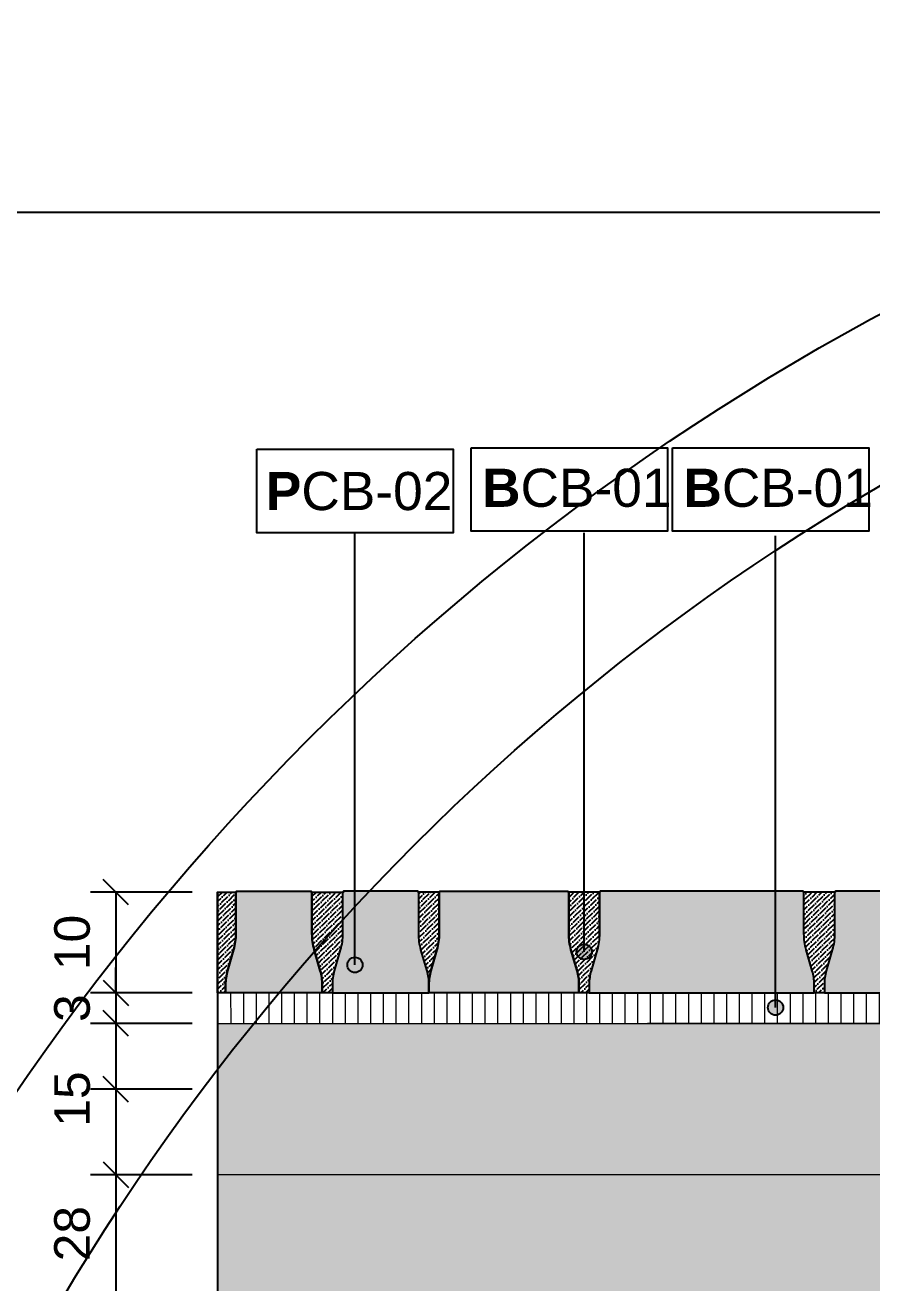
# Model space of a CAD drawing. Header units: metres. Extents: x -325 to 301, y -147 to 149.
# Drawn here: x 62.657 to 63.49, y 32.404 to 33.64 of the extents above; entities that cross this region are included whole.
import ezdxf

# ---------------------------------------------------------------- set-up
doc = ezdxf.new("R2010")
doc.units = ezdxf.units.M
doc.layers.get('Defpoints').update_dxf_attribs({"lineweight": 13})
doc.layers.add('-aux', color=50, linetype='Continuous', plot=False)
doc.layers.add('-AUX-QAD', color=5, linetype='Continuous', plot=False)
doc.layers.add('0-TX-1_25', color=7, linetype='Continuous', true_color=0x3f4f7f)
doc.layers.add('EIT_3 TR sorra', color=7, linetype='Continuous', true_color=0xd8ceb0)
for name, color, linetype, lineweight, true_color in [('03-TR-Paviment_05_Open Joint Precast Pavements', 7, 'Continuous', 5, 0xb3b3b3), ('3-TR sorra granitica', 7, 'Continuous', 0, 0xf2dac9), ('3-TR tot_u', 7, 'Continuous', 5, 0x787878)]:
    doc.layers.add(name, color=color, linetype=linetype, lineweight=lineweight, true_color=true_color)
doc.layers.add('1-CM', color=7, linetype='Continuous', lineweight=0)
doc.layers.add('3-TR Tot-u', color=37, linetype='Continuous', lineweight=0)
for name, color, linetype in [('1-L- kodolé', 7, 'Continuous'), ('1-SECCIÓ', 1, 'Continuous'), ('A-KEYPLAN_HATCH', 7, 'Continuous'), ('A_TEXT_2', 7, 'Continuous')]:
    doc.layers.add(name, color=color, linetype=linetype)
doc.styles.get("Standard").update_dxf_attribs({"font": 'arial.ttf'})
doc.dimstyles.new('ISO-25', dxfattribs={"dimtxt": 0.1, "dimasz": 0.1, "dimexe": 0.1, "dimexo": 0.1, "dimgap": 0.1, "dimtad": 1, "dimdec": 0, "dimlfac": 100, "dimzin": 9, "dimtxsty": 'Standard', "dimblk": 'OBLIQUE', "dimcen": 0.1, "dimadec": 0, "dimazin": 0, "dimtfac": 1, "dimtdec": 0, "dimtmove": 0, "dimatfit": 3, "dimldrblk": 'OBLIQUE', "dimfxl": 1, "dimarcsym": 0})
pattern_1 = [(44.44704254352422, (34.28865995304893, -37.53527910512315), (0.001874050511207277, 0.006619192748027979), [0.008532812500000072, -0.001706562500000015, 0, -0.001706562500000015])]

# ---------------------------------------------------------------- blocks, each defined once
blk = doc.blocks.new('hatch keyplan 2')
at = {"layer": 'A-KEYPLAN_HATCH'}
blk.add_lwpolyline([(0, 0.005476596624248486), (0.012874798693294, 0.005476596623793739), (0.012874798693294, -2.273736754432321e-13), (0, 0)], close=True, dxfattribs=at)
blk = doc.blocks.new('hatch keyplan')
at = {"layer": 'A-KEYPLAN_HATCH'}
blk.add_blockref('hatch keyplan 2', (1.430579833341536, 0.8521467901477053), dxfattribs=at)
blk = doc.blocks.new('PCB03')
at = {"layer": 'A-KEYPLAN_HATCH'}
blk.add_blockref('hatch keyplan', (-1.42957983326266, -0.8521467901535917), dxfattribs=at)
at = {"layer": 'A_TEXT_2', "insert": (0.0002022692309803231, 0.0039881901570753), "char_height": 0.0025, "attachment_point": 1}
blk.add_mtext_dynamic_manual_height_columns('\\pi0.00139;{\\fArial|b1|i0|c0|p34;P}CB-02', width=0.01456192034901793, gutter_width=0.015, heights=[0], dxfattribs=at)
blk = doc.blocks.new('B-CB01')
at = {"layer": 'A-KEYPLAN_HATCH'}
blk.add_blockref('hatch keyplan', (-1.430579833341536, -0.8521467901477052), dxfattribs=at)
at = {"layer": 'A_TEXT_2', "insert": (-0.0007977308478921419, 0.004105509799023688), "char_height": 0.0025, "attachment_point": 1}
blk.add_mtext_dynamic_manual_height_columns('\\pi0.00152;{\\fArial|b1|i0|c0|p34;B}CB-01', width=0.01456192034901793, gutter_width=0.015, heights=[0], dxfattribs=at)
blk = doc.blocks.new('_Oblique')
at = {"color": 0, "lineweight": -2}
blk.add_line((-0.499999999995058, -0.4999999998130015), (0.500000000028669, 0.500000000163238), dxfattribs=at)
blk = doc.blocks.new('*D653')
at = {"layer": '0-TX-1_25', "color": 0, "lineweight": -2, "transparency": 16777216}
for p, q in [((62.8214293809982, 32.78796501843355), (62.72148766566735, 32.78796501843355)), ((62.74648766566735, 32.78796501843355), (62.74648766566735, 32.68880909182048)), ((62.82143271580102, 32.68880909182048), (62.72148766566735, 32.68880909182048))]:
    blk.add_line(p, q, dxfattribs=at)
at = {"layer": 'Defpoints', "color": 0, "transparency": 16777216}
for p in [(62.8464293809982, 32.78796501843355), (62.74648766566735, 32.68880909182048), (62.84643271580102, 32.68880909182048)]:
    blk.add_point(p, dxfattribs=at)
at = {"layer": '0-TX-1_25', "color": 0, "lineweight": -2, "transparency": 16777216, "xscale": 0.025, "yscale": 0.025, "zscale": 0.025}
for p, rotation in [((62.74648766566735, 32.78796501843355), 90), ((62.74648766566735, 32.68880909182048), 270)]:
    blk.add_blockref('_Oblique', p, dxfattribs=dict(at, rotation=rotation))
at = {"layer": '0-TX-1_25', "color": 0, "transparency": 16777216, "insert": (62.70361761109708, 32.73838705512699), "char_height": 0.035, "attachment_point": 5, "rotation": 90}
blk.add_mtext('10', dxfattribs=at)
blk = doc.blocks.new('*D654')
at = {"layer": '0-TX-1_25', "color": 0, "lineweight": -2, "transparency": 16777216}
for p, q in [((62.74648766566667, 32.68880909182048), (62.74648766566667, 32.71380909182048)), ((62.82143271580102, 32.68880909182048), (62.72148766566667, 32.68880909182048)), ((62.74648766566667, 32.68880909182048), (62.74648766566667, 32.65883608464179)), ((62.8214293809982, 32.65883608464179), (62.72148766566667, 32.65883608464179)), ((62.74648766566667, 32.65883608464179), (62.74648766566667, 32.63383608464179))]:
    blk.add_line(p, q, dxfattribs=at)
at = {"layer": 'Defpoints', "color": 0, "transparency": 16777216}
for p in [(62.84643271580102, 32.68880909182048), (62.74648766566667, 32.65883608464179), (62.8464293809982, 32.65883608464179)]:
    blk.add_point(p, dxfattribs=at)
at = {"layer": '0-TX-1_25', "color": 0, "lineweight": -2, "transparency": 16777216, "xscale": 0.025, "yscale": 0.025, "zscale": 0.025}
for p, rotation in [((62.74648766566667, 32.68880909182048), 270), ((62.74648766566667, 32.65883608464179), 90)]:
    blk.add_blockref('_Oblique', p, dxfattribs=dict(at, rotation=rotation))
at = {"layer": '0-TX-1_25', "color": 0, "transparency": 16777216, "insert": (62.7036056738522, 32.67382258823111), "char_height": 0.035, "attachment_point": 5, "rotation": 90}
blk.add_mtext('3', dxfattribs=at)
blk = doc.blocks.new('*D655')
at = {"layer": '0-TX-1_25', "color": 0, "lineweight": -2, "transparency": 16777216}
for p, q in [((62.8214293809982, 32.65883608464179), (62.7214876656674, 32.65883608464179)), ((62.7464876656674, 32.65883608464179), (62.7464876656674, 32.51004609491874)), ((62.82142938099821, 32.51004609491874), (62.7214876656674, 32.51004609491874))]:
    blk.add_line(p, q, dxfattribs=at)
at = {"layer": 'Defpoints', "color": 0, "transparency": 16777216}
for p in [(62.8464293809982, 32.65883608464179), (62.7464876656674, 32.51004609491874), (62.84642938099821, 32.51004609491874)]:
    blk.add_point(p, dxfattribs=at)
at = {"layer": '0-TX-1_25', "color": 0, "lineweight": -2, "transparency": 16777216, "xscale": 0.025, "yscale": 0.025, "zscale": 0.025}
for p, rotation in [((62.7464876656674, 32.65883608464179), 90), ((62.7464876656674, 32.51004609491874), 270)]:
    blk.add_blockref('_Oblique', p, dxfattribs=dict(at, rotation=rotation))
at = {"layer": '0-TX-1_25', "color": 0, "transparency": 16777216, "insert": (62.70361761109714, 32.58444108978023), "char_height": 0.035, "attachment_point": 5, "rotation": 90}
blk.add_mtext('15', dxfattribs=at)
blk = doc.blocks.new('*D656')
at = {"layer": '0-TX-1_25', "color": 0, "lineweight": -2, "transparency": 16777216}
for p, q in [((62.8214293809982, 32.59400028146575), (62.72148766566749, 32.59400028146575)), ((62.74648766566749, 32.59400028146575), (62.74648766566749, 32.31004615320516)), ((62.82155803042048, 32.31004615320516), (62.72148766566749, 32.31004615320516))]:
    blk.add_line(p, q, dxfattribs=at)
at = {"layer": 'Defpoints', "color": 0, "transparency": 16777216}
for p in [(62.8464293809982, 32.59400028146575), (62.74648766566749, 32.31004615320516), (62.84655803042048, 32.31004615320516)]:
    blk.add_point(p, dxfattribs=at)
at = {"layer": '0-TX-1_25', "color": 0, "lineweight": -2, "transparency": 16777216, "xscale": 0.025, "yscale": 0.025, "zscale": 0.025}
for p, rotation in [((62.74648766566749, 32.59400028146575), 90), ((62.74648766566749, 32.31004615320516), 270)]:
    blk.add_blockref('_Oblique', p, dxfattribs=dict(at, rotation=rotation))
at = {"layer": '0-TX-1_25', "color": 0, "transparency": 16777216, "insert": (62.70361761109722, 32.45202321733543), "char_height": 0.035, "attachment_point": 5, "rotation": 90}
blk.add_mtext('28', dxfattribs=at)
blk = doc.blocks.new('POINT')
at = {"layer": '0-TX-1_25'}
h = blk.add_hatch(dxfattribs=at)
h.set_pattern_fill('ANGLE', color=256)
h.set_pattern_definition([(0, (-83.74681484067048, -12.72584030761209), (0, 6.985), [5.08, -1.905]), (90, (-83.74681484067048, -12.72584030761209), (-6.985, 4.277078946022131e-16), [5.08, -1.905])])
edge = h.paths.add_edge_path()
edge.add_arc((0, 0), 0.0075, 0, 360)
h = blk.add_hatch(color=256, dxfattribs=at)
h.dxf.hatch_style = 1
edge = h.paths.add_edge_path()
edge.add_arc((0, 0), 0.0075, 0, 360)
blk.add_circle((0, 0), 0.0075, dxfattribs=at)

msp = doc.modelspace()

# ---------------------------------------------------------------- hatches: boundary and pattern name
at = {"layer": '03-TR-Paviment_05_Open Joint Precast Pavements'}
h = msp.add_hatch(color=256, dxfattribs=at)
h.dxf.hatch_style = 1
edge = h.paths.add_edge_path()
edge.add_line((62.85441876854588, 32.6888111124297), (62.85441669440604, 32.69700689378189))
edge.add_arc((62.90283424903808, 32.69701914561111), 0.04841755618217186, 164.0154792946056, 180.0144984209942, ccw=False)
edge.add_line((62.85628870303479, 32.71035225829756), (62.8622300961902, 32.73109349687496))
edge.add_arc((62.80729493779143, 32.74682984244708), 0.05714459029745506, 344.0154764084515, 360.0144955347339)
edge.add_line((62.86443952626007, 32.74684429973158), (62.86442912085593, 32.78796957267852))
edge.add_line((62.86442912085593, 32.78796957267852), (62.86522632690045, 32.78796977531674))
edge.add_line((62.86522632690045, 32.78796977531674), (62.86522611240316, 32.78881385203098))
edge.add_line((62.86522611240316, 32.78881385203098), (62.93852390543115, 32.78883239670691))
edge.add_line((62.93852390543115, 32.78883239670691), (62.93852411713485, 32.78798831859498))
edge.add_line((62.93852411713485, 32.78798831859498), (62.93932132271301, 32.78798852402704))
edge.add_line((62.93932132271301, 32.78798852402704), (62.9393317276522, 32.74686324828602))
edge.add_arc((62.99647631446343, 32.74687770836899), 0.05714458864074345, 180.014498341038, 196.0135174673202)
edge.add_line((62.94154912788871, 32.73111356595955), (62.94750101560091, 32.71037533332793))
edge.add_arc((62.90096222210565, 32.69701867200987), 0.04841755571648709, 0.014491300308407062, 16.013510426696598, ccw=False)
edge.add_line((62.94937977627353, 32.69703091782166), (62.9493818499469, 32.68883513972899))
edge.add_line((62.9493818499469, 32.68883513972899), (62.85441876854588, 32.6888111124297))
h = msp.add_hatch(color=256, dxfattribs=at)
h.dxf.hatch_style = 1
edge = h.paths.add_edge_path()
edge.add_line((63.0543449322013, 32.68886169720116), (63.05434285852746, 32.69705747715646))
edge.add_arc((63.00592530034857, 32.69704522683892), 0.04841755972864095, 0.01449663106756767, 16.01351575745613)
edge.add_line((63.0524640964576, 32.71040189359373), (63.0465122096777, 32.73114012250026))
edge.add_arc((63.10143939979913, 32.74690426371967), 0.05714459172153227, 180.0144962131547, 196.0135153394365, ccw=False)
edge.add_line((63.04429480990657, 32.74688980575819), (63.044284403571, 32.78801507917053))
edge.add_line((63.044284403571, 32.78801507917053), (63.04348719892323, 32.78801487746399))
edge.add_line((63.04348719892323, 32.78801487746399), (63.04348698489183, 32.78885895324703))
edge.add_line((63.04348698489183, 32.78885895324703), (62.97018919326081, 32.78884040857146))
edge.add_line((62.97018919326081, 32.78884040857146), (62.9701894068269, 32.78799633139134))
edge.add_line((62.9701894068269, 32.78799633139134), (62.96939220171276, 32.78799613247864))
edge.add_line((62.96939220171276, 32.78799613247864), (62.96940260665194, 32.74687085673762))
edge.add_arc((62.9122580233867, 32.74685639849611), 0.05714458509429278, -15.984522630681283, 0.01449649560169064, ccw=False)
edge.add_line((62.96719317704739, 32.7311200552781), (62.96125178482448, 32.71037881204433))
edge.add_arc((63.00779732893854, 32.69704569793335), 0.04841755475827049, 164.0154770584062, 180.0144961847951)
edge.add_line((62.95937977572993, 32.69703344799419), (62.95938185033462, 32.68883766990177))
edge.add_line((62.95938185033462, 32.68883766990177), (63.0543449322013, 32.68886169720116))
h = msp.add_hatch(color=256, dxfattribs=at)
h.dxf.hatch_style = 1
edge = h.paths.add_edge_path()
edge.add_line((63.05434493220096, 32.68886169859815), (63.05434285852746, 32.69705747715646))
edge.add_arc((63.10276041031258, 32.69706972520572), 0.04841755333429823, 164.0154748223752, 180.014493948764, ccw=False)
edge.add_line((63.05621486808778, 32.71040284074105), (63.06215625984586, 32.73114408071508))
edge.add_arc((63.00722109743613, 32.7468804217815), 0.0571445929125616, 344.0154818588612, 360.0145009851438)
edge.add_line((63.06436568851851, 32.74689488450268), (63.06435528218316, 32.78802015698373))
edge.add_line((63.06435528218316, 32.78802015698373), (63.06515248962478, 32.78802035915663))
edge.add_line((63.06515248962478, 32.78802035915663), (63.06515227559301, 32.78886443633664))
edge.add_line((63.06515227559301, 32.78886443633664), (63.19097814327846, 32.7888962743164))
edge.add_line((63.19097814327846, 32.7888962743164), (63.19097835544804, 32.78805219527327))
edge.add_line((63.19097835544804, 32.78805219527327), (63.19177556149162, 32.78805240163678))
edge.add_line((63.19177556149162, 32.78805240163678), (63.19178596689638, 32.74692712636151))
edge.add_arc((63.24893055393989, 32.74694158810139), 0.05714458887344626, 180.0145000022703, 196.0135191285519)
edge.add_line((63.19400336759855, 32.7311774440352), (63.19995525391386, 32.71043921093755))
edge.add_arc((63.15341646158485, 32.69708254133578), 0.0484175568806761, 0.014501103321208575, 16.013520229710025, ccw=False)
edge.add_line((63.20183401691482, 32.69709479543187), (63.20183609012264, 32.68889901687342))
edge.add_line((63.20183609012264, 32.68889901687342), (63.05434493220096, 32.68886169859815))
h = msp.add_hatch(color=256, dxfattribs=at)
h.dxf.hatch_style = 1
edge = h.paths.add_edge_path()
edge.add_line((63.43314370103815, 32.68895754402119), (63.43314162829597, 32.69715332257974))
edge.add_arc((63.38472407177398, 32.69714107202986), 0.0484175580717994, 0.01449690649935381, 16.01351603288779)
edge.add_line((63.43126286622625, 32.71049773855133), (63.42531097851476, 32.73123596838897))
edge.add_arc((63.48023817005953, 32.74700011149821), 0.05714459361098313, 180.0144976407693, 196.0135167670525, ccw=False)
edge.add_line((63.42309357827789, 32.7469856521124), (63.42308317287375, 32.78811092505936))
edge.add_line((63.42308317287375, 32.78811092505936), (63.42228596776032, 32.7881107233527))
edge.add_line((63.42228596776032, 32.7881107233527), (63.42228575419458, 32.78895479913585))
edge.add_line((63.42228575419458, 32.78895479913585), (63.22271431127278, 32.7889043050462))
edge.add_line((63.22271431127278, 32.7889043050462), (63.22271452483889, 32.78806022786607))
edge.add_line((63.22271452483889, 32.78806022786607), (63.22191731925886, 32.78806002988459))
edge.add_line((63.22191731925886, 32.78806002988459), (63.22192772512926, 32.74693475460944))
edge.add_arc((63.16478313570366, 32.7469202921215), 0.05714459125573003, -15.984518374578215, 0.01450075170441778, ccw=False)
edge.add_line((63.21971829645651, 32.73118395128752), (63.21377690423357, 32.71044270805373))
edge.add_arc((63.26032244669074, 32.6971095941752), 0.04841755310143917, 164.0154767828903, 180.0144959092791)
edge.add_line((63.2119048951389, 32.69709734446927), (63.21190696881229, 32.68890156637661))
edge.add_line((63.21190696881229, 32.68890156637661), (63.43314370103815, 32.68895754402119))
h = msp.add_hatch(color=256, dxfattribs=at)
h.dxf.hatch_style = 1
edge = h.paths.add_edge_path()
edge.add_line((63.53810678282665, 32.68898410242456), (63.53810471055027, 32.69717988051758))
edge.add_arc((63.48968714882533, 32.69716762900804), 0.04841756327499123, 0.01449804057094715, 16.01351716695896)
edge.add_line((63.53622594801452, 32.71052429788604), (63.53027405983738, 32.73126252772354))
edge.add_arc((63.58520124522185, 32.74702666658636), 0.05714458651828371, 180.0144952522338, 196.0135143785157, ccw=False)
edge.add_line((63.5280566605323, 32.74701220958458), (63.52804625466247, 32.78813748253141))
edge.add_line((63.52804625466247, 32.78813748253141), (63.52724904954881, 32.78813728175605))
edge.add_line((63.52724904954881, 32.78813728175605), (63.52724883691438, 32.78898135753946))
edge.add_line((63.52724883691438, 32.78898135753946), (63.45395104435217, 32.788962812398))
edge.add_line((63.45395104435217, 32.788962812398), (63.45395125791849, 32.78811873428656))
edge.add_line((63.45395125791849, 32.78811873428656), (63.45315405187256, 32.78811853723626))
edge.add_line((63.45315405187256, 32.78811853723626), (63.45316445820886, 32.74699326102991))
edge.add_arc((63.3960198718634, 32.74697880066526), 0.05714458817504688, -15.984520502701116, 0.014498623581914671, ccw=False)
edge.add_line((63.45095502907019, 32.73124245863919), (63.44501363684726, 32.71050121540543))
edge.add_arc((63.49155917764771, 32.69716810175935), 0.0484175514447503, 164.0154765074578, 180.0144956338472)
edge.add_line((63.4431416277525, 32.6971558522866), (63.44314370235719, 32.68896007419418))
edge.add_line((63.44314370235719, 32.68896007419418), (63.53810678282665, 32.68898410242456))
at = {"layer": '3-TR sorra granitica'}
h = msp.add_hatch(dxfattribs=at)
h.set_pattern_fill('LINE', color=256, scale=0.09999999999999998, angle=54.36802460532453, style=0)
h.set_pattern_definition([(90.01449684407235, (88.20702922948831, 240.8508809948947), (-0.0124999995998879, -3.162720719002675e-06), [])])
h.paths.add_polyline_path([(64.13792575869432, 32.68887475157506), (64.13734828594785, 32.65964430771631), (64.13983273867848, 32.65964514140778), (64.13981257729557, 32.68887465708377)])
h.paths.add_polyline_path([(64.02364117503231, 32.65962622669063), (64.02364117589673, 32.66983608504783), (64.12364023187727, 32.6698360840966), (64.13750404476646, 32.68887477269433), (62.84447304661518, 32.68893952727274), (62.84388571935735, 32.6592102689802)])
at = {"layer": '3-TR Tot-u'}
h = msp.add_hatch(dxfattribs=at)
h.set_pattern_fill('EARTH', color=256, scale=0.005, angle=-84.07414778341365)
h.set_pattern_definition([(275.9258522165863, (0.320179749377985, -47.07682203731753), (0.03485825126725671, -0.02830242601949161), [0.03175, -0.03175]), (275.9258522165863, (0.3320223763692525, -47.07559282008357), (0.03485825126725671, -0.02830242601949161), [0.03175, -0.03175]), (275.9258522165863, (0.3438650033605128, -47.07436360284962), (0.03485825126725671, -0.02830242601949161), [0.03175, -0.03175]), (5.925852216586344, (0.3482222847689229, -47.07790140610206), (0.02830242601949161, 0.03485825126725671), [0.03174999999999997, -0.03174999999999997]), (5.925852216586344, (0.3494515020028786, -47.08974403309331), (0.02830242601949161, 0.03485825126725671), [0.03174999999999997, -0.03174999999999997]), (5.925852216586344, (0.3506807192368342, -47.10158666008458), (0.02830242601949161, 0.03485825126725671), [0.03174999999999997, -0.03174999999999997])])
h.paths.add_polyline_path([(64.13843598743449, 32.51060758756537), (62.84642938099817, 32.51004609491872), (62.84642938099817, 32.31004609491872), (64.08575212474884, 32.31060758756537), (65.84642938099817, 32.31140528722634), (65.84642938099817, 32.51004609491872)])
at = {"layer": '3-TR tot_u'}
h = msp.add_hatch(dxfattribs=at)
h.set_pattern_fill('AR-CONC', color=256, scale=0.0002499999999999997, angle=92.9928143935928)
h.set_pattern_definition([(142.9928143935928, (0.320179749377985, -47.07682203731753), (0.00160133854976033, 0.04569209416202706), [0.004762499999999995, -0.05238749999999995]), (87.99281439359284, (0.320179749377985, -47.07682203731753), (-0.04723904418761809, -0.01129264178091974), [0.003809999999999996, -0.04191014604249996]), (193.4442590935928, (0.3203131939876229, -47.07301437502218), (-0.04563770368725484, 0.03439945236275431), [0.004047502199999993, -0.04452256114999992]), (139.1770143935928, (0.3074970710288412, -47.07748511340075), (0.00695793884922797, 0.0682260934048176), [0.007143749999999992, -0.07858124999999991]), (189.6283720035927, (0.3080768927056852, -47.07179961098547), (-0.06487092434638955, 0.05604051034146583), [0.006071255784999993, -0.06678390203999993]), (84.17696556359282, (0.3074970710288412, -47.07748511340075), (-0.06487092434352237, 0.05604051034498883), [0.005714991767499994, -0.06286493297999993]), (113.9928143935928, (0.3103362025745113, -47.07097800520538), (0.02355245547627941, 0.03918673552424966), [0.004762499999999994, -0.05238749999999994]), (58.99281439359278, (0.3103362025745113, -47.07097800520538), (-0.04679086962607495, 0.01302528763197387), [0.003809999999999996, -0.04190999999999995]), (164.4442593935928, (0.3122989072103621, -47.06771244391246), (-0.02323841438272714, 0.05221202305941412), [0.004047502199999996, -0.04452248439999995]), (130.4928143935928, (0.320179749377985, -47.07682203731753), (-0.02115024290892982, -0.0003325720948346777), [0, -0.04140199999999996, 0, -0.04254499999999996, 0, -0.04206874999999995]), (100.4928143935928, (0.320179749377985, -47.07682203731753), (-0.02588315998721204, 0.01537450676871891), [0, -0.02425699999999997, 0, -0.04044949999999996, 0, -0.01603374999999999]), (60.4928143935928, (0.3209190792107819, -47.09096322367682), (-0.0003395878614522781, 0.03392619092123889), [0, -0.01587499999999998, 0, -0.04952999999999995, 0, -0.06572249999999992]), (50.49281439359279, (0.3212506172523959, -47.09730456285139), (-0.008281435526141462, 0.03664990282591291), [0, -0.02063749999999996, 0, -0.03289299999999994, 0, -0.04667249999999992])])
h.paths.add_polyline_path([(65.84642938099817, 32.51004609491872), (64.13995822309107, 32.51004609491872), (64.13922463796114, 32.65858879566225), (64.13732743998348, 32.65858912927681), (65.84642938099817, 32.66007619211567)])
h.paths.add_polyline_path([(64.08180035507822, 32.51004609491872), (64.13844155410675, 32.51004609491872), (64.13695843861622, 32.65964326982919), (62.86231863055994, 32.65881333438773), (62.84642938099817, 32.65880872641114), (62.84642938099817, 32.51004609491872), (64.07047160966405, 32.51004609491872)])
at = {"layer": 'EIT_3 TR sorra'}
h = msp.add_hatch(dxfattribs=at)
h.set_pattern_fill('ANSI36', color=256, scale=0.00107500000000001, angle=-0.5529574564757708, style=0, double=1)
h.set_pattern_definition(pattern_1)
edge = h.paths.add_edge_path()
edge.add_line((62.85441876943143, 32.68880761251958), (62.84642938099817, 32.68891357579687))
edge.add_line((62.84642938099817, 32.68891357579687), (62.84642938099817, 32.70198923112741))
edge.add_line((62.84642938099817, 32.70198923112741), (62.84642938099817, 32.78796501843354))
edge.add_line((62.84642938099817, 32.78796501843354), (62.86442911992458, 32.78796957267829))
edge.add_line((62.86442911992458, 32.78796957267829), (62.86443952621455, 32.74684079888989))
edge.add_arc((62.80729494271621, 32.7468263423052), 0.05714458532697426, -15.98452429196692, 0.01449483434390686, ccw=False)
edge.add_line((62.86223009614432, 32.73108999743027), (62.85628870392128, 32.71034875466215))
edge.add_arc((62.90283424140852, 32.69701564148076), 0.04841754813168304, 164.0154759564091, 180.0144950826216)
edge.add_line((62.85441669482626, 32.69700339247466), (62.85441876943143, 32.68880761251958))
edge.add_line((62.85441876943143, 32.68880761251958), (62.84642938099817, 32.68891357579687))
h = msp.add_hatch(dxfattribs=at)
h.set_pattern_fill('ANSI36', color=256, scale=0.00107500000000001, angle=-0.5529574564757708, style=0, double=1)
h.set_pattern_definition(pattern_1)
edge = h.paths.add_edge_path()
edge.add_line((62.95938185215137, 32.68883417045753), (62.94938185455784, 32.68883163935416))
edge.add_line((62.94938185455784, 32.68883163935416), (62.94937977948726, 32.6970274183778))
edge.add_arc((62.90096222508618, 32.69701517090904), 0.04841755595011386, 0.0144932610368807, 16.01351238714829)
edge.add_line((62.94750101834897, 32.71037183388394), (62.9415491320339, 32.73111006605026))
edge.add_arc((62.99647632049863, 32.74687420703638), 0.05714459006476816, 180.0144964466227, 196.0135155728417, ccw=False)
edge.add_line((62.9393317322629, 32.74685974884247), (62.93932132550685, 32.7879885244934))
edge.add_line((62.93932132550685, 32.7879885244934), (62.96939220310986, 32.78799613201332))
edge.add_line((62.96939220310986, 32.78799613201332), (62.96940260893462, 32.74686735636217))
edge.add_arc((62.91225801738586, 32.74685289695447), 0.05714459337810191, -15.98452146353219, 0.014497662778126141, ccw=False)
edge.add_line((62.96719317933064, 32.73111655257435), (62.96125178710712, 32.7103753116689))
edge.add_arc((63.00779732625125, 32.69704219825513), 0.04841754978850749, 164.0154762319839, 180.0144953581965)
edge.add_line((62.95937977801222, 32.69702994901573), (62.95938185215137, 32.68883417045753))
edge.add_line((62.95938185215137, 32.68883417045753), (62.94938185455784, 32.68883163935416))
h = msp.add_hatch(dxfattribs=at)
h.set_pattern_fill('ANSI36', color=256, scale=0.00107500000000001, angle=-0.5529574564757708, style=0, double=1)
h.set_pattern_definition(pattern_1)
edge = h.paths.add_edge_path()
edge.add_line((63.05434493448264, 32.68885820194799), (63.05434285987795, 32.69705398004045))
edge.add_arc((63.00592530902291, 32.69704173376368), 0.04841755240376368, 0.01449185153293792, 16.01351097764491)
edge.add_line((63.05246409920555, 32.7103983946154), (63.04651221242457, 32.7311366277129))
edge.add_arc((63.10143940088936, 32.74690076869898), 0.05714459006481104, 180.0144964465657, 196.0135155727849, ccw=False)
edge.add_line((63.04429481265359, 32.74688631050512), (63.0442844068304, 32.78801508010268))
edge.add_line((63.0442844068304, 32.78801508010268), (63.06435528590858, 32.78802015651901))
edge.add_line((63.06435528590858, 32.78802015651901), (63.06436568986877, 32.74689138831796))
edge.add_arc((63.00722109855325, 32.74687692725349), 0.0571445931452784, -15.984519802317493, 0.01449932399299314, ccw=False)
edge.add_line((63.06215626073046, 32.73114058453025), (63.05621486804176, 32.71039934176203))
edge.add_arc((63.10276040244771, 32.69706623070233), 0.04841754458525353, 164.0154773659679, 180.0144964921807)
edge.add_line((63.05434285941217, 32.69705398050598), (63.05434493401708, 32.68885820148222))
h = msp.add_hatch(dxfattribs=at)
h.set_pattern_fill('ANSI36', color=256, scale=0.00107500000000001, angle=-0.5529574564757708, style=0, double=1)
h.set_pattern_definition(pattern_1)
edge = h.paths.add_edge_path()
edge.add_line((63.21183609092752, 32.68889805784616), (63.20183609240232, 32.68889552813953))
edge.add_line((63.20183609240232, 32.68889552813953), (63.20183401826343, 32.69709130576641))
edge.add_arc((63.15341646671106, 32.69707905451909), 0.04841755310235486, 0.01449773331581868, 16.01351685942852)
edge.add_line((63.19995525619403, 32.71043572034102), (63.19400336894704, 32.73117395483538))
edge.add_arc((63.24893055456496, 32.74693809204151), 0.05714458628566516, 180.0144935911011, 196.0135127173189, ccw=False)
edge.add_line((63.19178597010762, 32.74692363669654), (63.19177556335416, 32.78805240210291))
edge.add_line((63.19177556335416, 32.78805240210291), (63.22184644049149, 32.78806000962271))
edge.add_line((63.22184644049149, 32.78806000962271), (63.22185684677919, 32.7469312446819))
edge.add_arc((63.16471225831054, 32.74691678739738), 0.05714459029745443, -15.984523591548509, 0.014495534762374973, ccw=False)
edge.add_line((63.21964741670932, 32.73118044182526), (63.21370602541762, 32.7104391990574))
edge.add_arc((63.26025156432927, 32.6971060839867), 0.04841755002128813, 164.0154742712758, 180.0144933974879)
edge.add_line((63.21183401585704, 32.69709383640414), (63.21183609092752, 32.68889805784616))
edge.add_line((63.21183609092752, 32.68889805784616), (63.20183609240232, 32.68889552813953))
h = msp.add_hatch(dxfattribs=at)
h.set_pattern_fill('ANSI36', color=256, scale=0.00107500000000001, angle=-0.5529574564757708, style=0, double=1)
h.set_pattern_definition(pattern_1)
edge = h.paths.add_edge_path()
edge.add_line((63.44314370231092, 32.68895657614647), (63.43314370471717, 32.68895404597443))
edge.add_line((63.43314370471717, 32.68895404597443), (63.43314162964684, 32.69714982406671))
edge.add_arc((63.38472407690243, 32.69713757636545), 0.04841755429349971, 0.01449353667030498, 16.01351266278281)
edge.add_line((63.43126286850864, 32.71049423910723), (63.42531098126177, 32.73123247313593))
edge.add_arc((63.48023816664642, 32.74699661199877), 0.05714458651846033, 180.0144952522694, 196.013514378487, ccw=False)
edge.add_line((63.42309358195669, 32.74698215499696), (63.4230831756676, 32.78811092552573))
edge.add_line((63.4230831756676, 32.78811092552573), (63.45315405373628, 32.78811853304578))
edge.add_line((63.45315405373628, 32.78811853304578), (63.45316445862827, 32.74698976298232))
edge.add_arc((63.39601986896952, 32.74697530215114), 0.05714459148845402, -15.984520035806725, 0.014499090503704792, ccw=False)
edge.add_line((63.45095502948983, 32.73123895966029), (63.4450136377322, 32.71049771782361))
edge.add_arc((63.49155917356262, 32.69716460487475), 0.04841754647488777, 164.0154756810191, 180.0144948072317)
edge.add_line((63.44314162863709, 32.69715235610178), (63.44314370231092, 32.68895657614647))
edge.add_line((63.44314370231092, 32.68895657614647), (63.43314370471717, 32.68895404597443))

# ---------------------------------------------------------------- linework, layer by layer
at = {"layer": '-aux'}
msp.add_lwpolyline([(12.23447743480324, 33.4566912249669), (142.2344774348032, 33.4566912249669)], dxfattribs=at)
for points in [[(62.85441876943143, 32.68880761251958), (62.84642938099817, 32.68891357579687), (62.84642938099817, 32.70198923112741), (62.84642938099817, 32.78796501843354), (62.86442911992458, 32.78796957267829), (62.86443952621455, 32.74684079888989, -0.0699225111484148), (62.86223009614432, 32.73108999743027), (62.85628870392128, 32.71034875466215, 0.06992251114798485), (62.85441669482626, 32.69700339247466), (62.85441876943143, 32.68880761251958), (62.84642938099817, 32.68891357579687)], [(62.95938185215137, 32.68883417045753), (62.94938185455784, 32.68883163935416), (62.94937977948726, 32.6970274183778, 0.06992251114754273), (62.94750101834897, 32.71037183388394), (62.9415491320339, 32.73111006605026, -0.06992251114800961), (62.9393317322629, 32.74685974884247), (62.93932132550685, 32.7879885244934), (62.96939220310986, 32.78799613201332), (62.96940260893462, 32.74686735636217, -0.0699225111484148), (62.96719317933064, 32.73111655257435), (62.96125178710712, 32.7103753116689, 0.06992251114798485), (62.95937977801222, 32.69702994901573), (62.95938185215137, 32.68883417045753), (62.94938185455784, 32.68883163935416)], [(63.05434493401708, 32.68885820148222), (63.05434493448264, 32.68885820194799), (63.05434285987795, 32.69705398004045, 0.06992251114754273), (63.05246409920555, 32.7103983946154), (63.04651221242457, 32.7311366277129, -0.06992251114800961), (63.04429481265359, 32.74688631050512), (63.0442844068304, 32.78801508010268), (63.06435528590858, 32.78802015651901), (63.06436568986877, 32.74689138831796, -0.0699225111484148), (63.06215626073046, 32.73114058453025), (63.05621486804176, 32.71039934176203, 0.06992251114798485), (63.05434285941217, 32.69705398050598), (63.05434493401708, 32.68885820148222), (63.05434493448264, 32.68885820194799)], [(63.21183609092752, 32.68889805784616), (63.20183609240232, 32.68889552813953), (63.20183401826343, 32.69709130576641, 0.06992251114754273), (63.19995525619403, 32.71043572034102), (63.19400336894704, 32.73117395483538, -0.06992251114800961), (63.19178597010762, 32.74692363669654), (63.19177556335416, 32.78805240210291), (63.22184644049149, 32.78806000962271), (63.22185684677919, 32.7469312446819, -0.0699225111484148), (63.21964741670932, 32.73118044182526), (63.21370602541762, 32.7104391990574, 0.06992251114798485), (63.21183401585704, 32.69709383640414), (63.21183609092752, 32.68889805784616), (63.20183609240232, 32.68889552813953)], [(63.44314370231092, 32.68895657614647), (63.43314370471717, 32.68895404597443), (63.43314162964684, 32.69714982406671, 0.06992251114754273), (63.43126286850864, 32.71049423910723), (63.42531098126177, 32.73123247313593, -0.06992251114800961), (63.42309358195669, 32.74698215499696), (63.4230831756676, 32.78811092552573), (63.45315405373628, 32.78811853304578), (63.45316445862827, 32.74698976298232, -0.0699225111484148), (63.45095502948983, 32.73123895966029), (63.4450136377322, 32.71049771782361, 0.06992251114798485), (63.44314162863709, 32.69715235610178), (63.44314370231092, 32.68895657614647), (63.43314370471717, 32.68895404597443)]]:
    msp.add_lwpolyline(points, format="xyb", dxfattribs=at)
at = {"layer": '-AUX-QAD'}
for radius in [2.396175422524493, 2.249055570647946]:
    msp.add_circle((64.63065285732773, 31.2442517638392), radius, dxfattribs=at)
at = {"layer": '0-TX-1_25'}
for points in [[(62.98159488837506, 32.71628048818189), (62.98159488837508, 33.14122821048822)], [(63.20702844051518, 32.72916630621052), (63.20702844051518, 33.14122821048822)], [(63.39517301967401, 32.67435829863909), (63.39517301967397, 33.1383283601418)]]:
    msp.add_lwpolyline(points, dxfattribs=at)
at = {"layer": '1-CM'}
for p, q in [((62.84642938099817, 32.65883608464178), (64.06574045950623, 32.65883608464178)), ((64.08179999771639, 32.51004609491872), (62.84642938099817, 32.51004609491872))]:
    msp.add_line(p, q, dxfattribs=at)
for points in [[(64.1398257093629, 32.66983608371336), (64.13981257729557, 32.68887465708377), (62.84642938099817, 32.68891357579687), (62.84642938099817, 32.70198923112741), (62.84642938099817, 32.70198923112741)], [(62.8623186441196, 32.65881329783929), (64.08346569915673, 32.65960843843949)]]:
    msp.add_lwpolyline(points, dxfattribs=at)
at = {"layer": '1-L- kodolé'}
for points in [[(62.85441876854588, 32.6888111124297), (62.85441669440604, 32.69700689378189, -0.06992251114875708), (62.85628870303479, 32.71035225829756), (62.8622300961902, 32.73109349687496, 0.0699225111482901), (62.86443952626007, 32.74684429973158), (62.86442912085593, 32.78796957267852), (62.86522632690045, 32.78796977531674), (62.86522611240316, 32.78881385203098), (62.93852390543115, 32.78883239670691), (62.93852411713485, 32.78798831859498), (62.93932132271301, 32.78798852402704), (62.9393317276522, 32.74686324828602, 0.0699225111482901), (62.94154912788871, 32.73111356595955), (62.94750101560091, 32.71037533332793, -0.06992251114875708), (62.94937977627353, 32.69703091782166), (62.9493818499469, 32.68883513972899)], [(63.0543449322013, 32.68886169720116), (63.05434285852746, 32.69705747715646, 0.06992251114875708), (63.0524640964576, 32.71040189359373), (63.0465122096777, 32.73114012250026, -0.0699225111482901), (63.04429480990657, 32.74688980575819), (63.044284403571, 32.78801507917053), (63.04348719892323, 32.78801487746399), (63.04348698489183, 32.78885895324703), (62.97018919326081, 32.78884040857146), (62.9701894068269, 32.78799633139134), (62.96939220171276, 32.78799613247864), (62.96940260665194, 32.74687085673762, -0.0699225111482901), (62.96719317704739, 32.7311200552781), (62.96125178482448, 32.71037881204433, 0.06992251114875708), (62.95937977572993, 32.69703344799419), (62.95938185033462, 32.68883766990177)], [(63.05434493220096, 32.68886169859815), (63.05434285852746, 32.69705747715646, -0.06992251114875708), (63.05621486808778, 32.71040284074105), (63.06215625984586, 32.73114408071508, 0.0699225111482901), (63.06436568851851, 32.74689488450268), (63.06435528218316, 32.78802015698373), (63.06515248962478, 32.78802035915663), (63.06515227559301, 32.78886443633664), (63.19097814327846, 32.7888962743164), (63.19097835544804, 32.78805219527327), (63.19177556149162, 32.78805240163678), (63.19178596689638, 32.74692712636151, 0.0699225111482901), (63.19400336759855, 32.7311774440352), (63.19995525391386, 32.71043921093755, -0.06992251114875708), (63.20183401691482, 32.69709479543187), (63.20183609012264, 32.68889901687342)], [(63.43314370103815, 32.68895754402119), (63.43314162829597, 32.69715332257974, 0.06992251114875708), (63.43126286622625, 32.71049773855133), (63.42531097851476, 32.73123596838897, -0.0699225111482901), (63.42309357827789, 32.7469856521124), (63.42308317287375, 32.78811092505936), (63.42228596776032, 32.7881107233527), (63.42228575419458, 32.78895479913585), (63.22271431127278, 32.7889043050462), (63.22271452483889, 32.78806022786607), (63.22191731925886, 32.78806002988459), (63.22192772512926, 32.74693475460944, -0.0699225111482901), (63.21971829645651, 32.73118395128752), (63.21377690423357, 32.71044270805373, 0.06992251114875708), (63.2119048951389, 32.69709734446927), (63.21190696881229, 32.68890156637661)], [(63.53810678282665, 32.68898410242456), (63.53810471055027, 32.69717988051758, 0.06992251114875708), (63.53622594801452, 32.71052429788604), (63.53027405983738, 32.73126252772354, -0.0699225111482901), (63.5280566605323, 32.74701220958458), (63.52804625466247, 32.78813748253141), (63.52724904954881, 32.78813728175605), (63.52724883691438, 32.78898135753946), (63.45395104435217, 32.788962812398), (63.45395125791849, 32.78811873428656), (63.45315405187256, 32.78811853723626), (63.45316445820886, 32.74699326102991, -0.0699225111482901), (63.45095502907019, 32.73124245863919), (63.44501363684726, 32.71050121540543, 0.06992251114875708), (63.4431416277525, 32.6971558522866), (63.44314370235719, 32.68896007419418)]]:
    msp.add_lwpolyline(points, format="xyb", close=True, dxfattribs=at)
at = {"layer": '1-SECCIÓ'}
msp.add_lwpolyline([(62.84642938099817, 32.78796501843354), (62.84642938099817, 32.09004659490645)], dxfattribs=at)

# ---------------------------------------------------------------- block references
at = {"layer": '0-TX-1_25', "xscale": 15, "yscale": 15, "zscale": 15}
for name, p in [('PCB03', (62.87003389699224, 33.14122821057822)), ('B-CB01', (63.09572541889236, 33.1426781356645)), ('B-CB01', (63.2936977978773, 33.14267813565768))]:
    msp.add_blockref(name, p, dxfattribs=at)
at = {"layer": '0-TX-1_25', "rotation": 358.8682194563586}
for p in [(63.20702844051518, 32.72916630621052), (62.98159488837506, 32.71628048818189), (63.39517301967401, 32.67435829863909)]:
    msp.add_blockref('POINT', p, dxfattribs=at)

# ---------------------------------------------------------------- dimensions: what is measured, and where the dimension line sits
at = {"layer": '0-TX-1_25'}
for base, p1, p2, picture, middle in [((62.74648766566735, 32.68880909182048), (62.84642938099817, 32.78796501843354), (62.84643271580099, 32.68880909182047), '*D653', (62.70361761109708, 32.73838705512699)), ((62.7464876656674, 32.51004609491874), (62.84642938099817, 32.65883608464178), (62.84642938099818, 32.51004609491872), '*D655', (62.70361761109714, 32.58444108978023)), ((62.74648766566749, 32.31004615320516), (62.84642938099817, 32.59400028146573), (62.84655803042045, 32.31004615320515), '*D656', (62.70361761109722, 32.45202321733543))]:
    dim = msp.add_linear_dim(base=base, p1=p1, p2=p2, angle=90, dimstyle='ISO-25', override={"dimtxt": 0.035, "dimasz": 0.025, "dimexe": 0.025, "dimexo": 0.025, "dimgap": 0.025, "dimblk1": 'Oblique', "dimblk2": 'Oblique', "dimsah": 1, "dimfxl": 0.1, "dimfxlon": 1, "dimarcsym": 1}, dxfattribs=at)
    dim.commit()
    dim.dimension.update_dxf_attribs({"geometry": picture, "text_midpoint": middle})
dim = msp.add_linear_dim(base=(62.74648766566667, 32.65883608464179), p1=(62.84643271580099, 32.68880909182047), p2=(62.84642938099817, 32.65883608464178), angle=90, dimstyle='ISO-25', override={"dimtxt": 0.035, "dimasz": 0.025, "dimexe": 0.025, "dimexo": 0.025, "dimgap": 0.025, "dimblk1": 'Oblique', "dimblk2": 'Oblique', "dimsah": 1, "dimfxl": 0.1, "dimfxlon": 1, "dimarcsym": 1}, dxfattribs=at)
dim.commit()
dim.dimension.update_dxf_attribs({"geometry": '*D654', "text_midpoint": (62.74648766566666, 32.67382258823111), "dimtype": 160})

doc.saveas('drawing.dxf')
